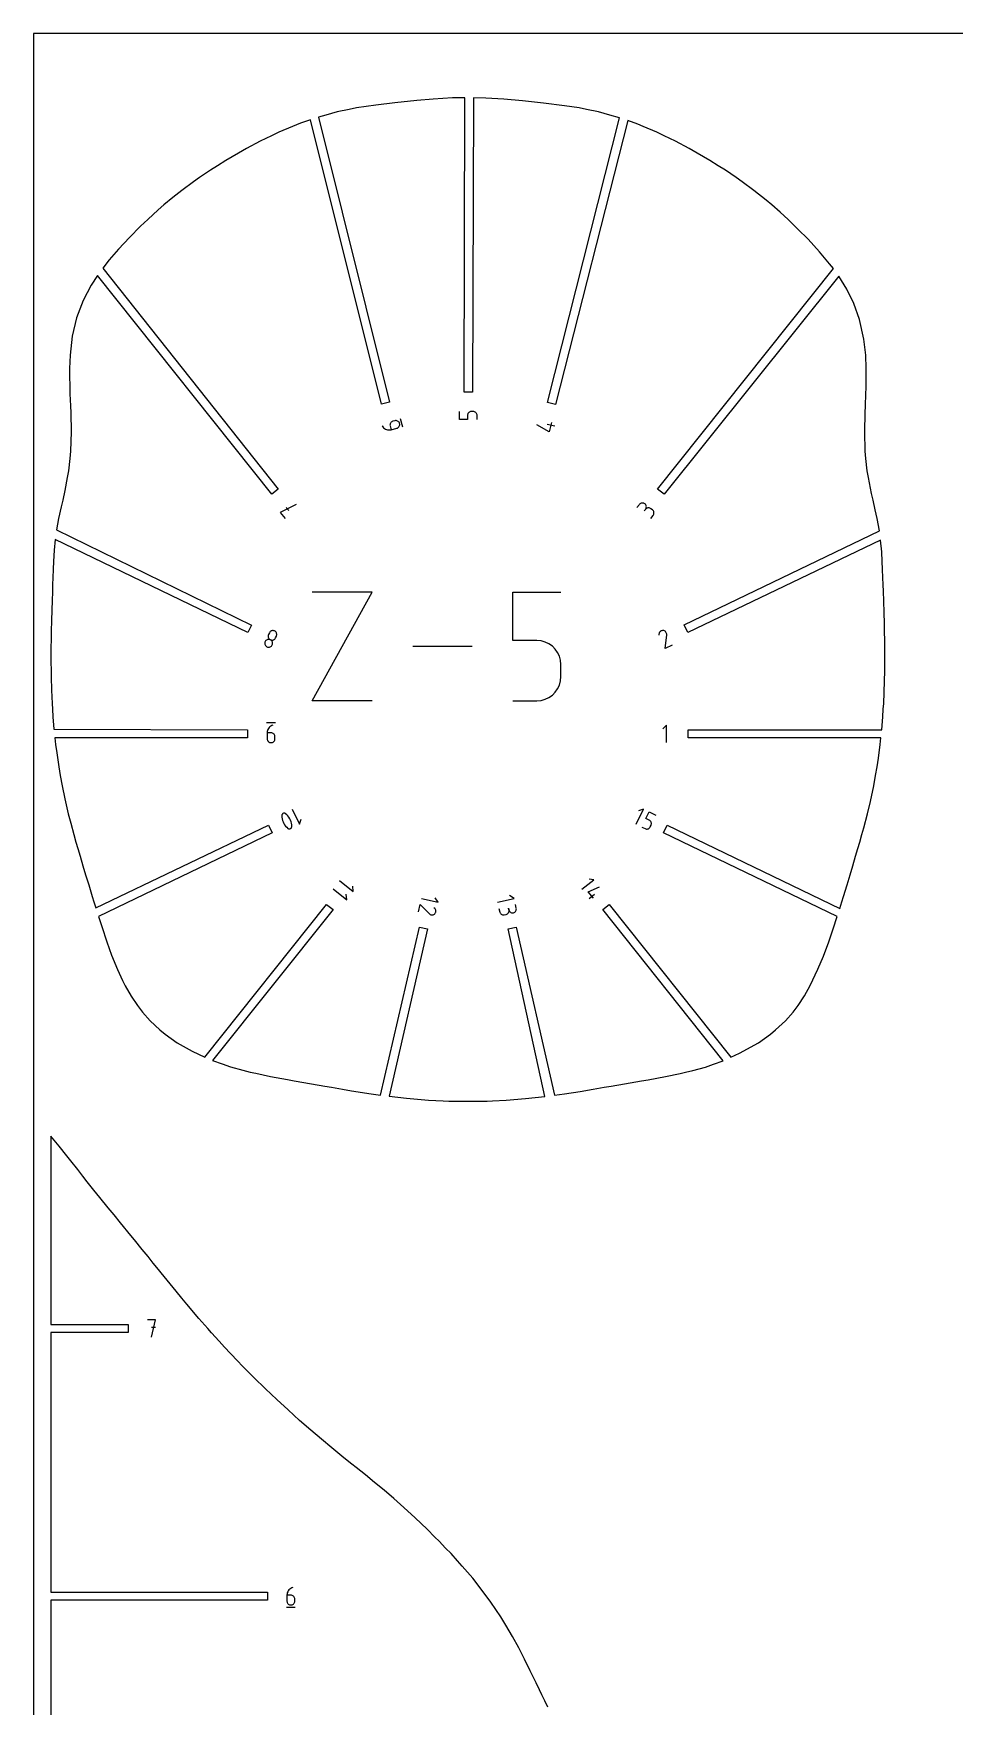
# Model space of a CAD drawing. Extents: x 0 to 51.8, y 0 to 12.2.
# Drawn here: x 12.96 to 16.26, y 6 to 12 of the extents above; entities that cross this region are included whole.
import ezdxf

# ---------------------------------------------------------------- set-up
doc = ezdxf.new("R2010")
doc.units = 0
doc.header["$MEASUREMENT"] = 0
for name, color, linetype in [('annotation', 7, 'Continuous'), ('boundary', 7, 'Continuous'), ('frame', 7, 'Continuous')]:
    doc.layers.add(name, color=color, linetype=linetype)

msp = doc.modelspace()

# ---------------------------------------------------------------- linework, layer by layer
at = {"layer": 'annotation', "color": 1}
for p, q in [((14.2533, 10.6123), (14.2466, 10.6106)), ((14.2558, 10.6127), (14.2533, 10.6123)), ((14.2583, 10.6126), (14.2558, 10.6127)), ((14.2607, 10.6121), (14.2583, 10.6126)), ((14.2629, 10.6113), (14.2607, 10.6121)), ((14.2818, 10.5887), (14.2742, 10.6193)), ((14.4855, 10.6171), (14.4856, 10.6451)), ((14.5136, 10.6171), (14.4855, 10.6171)), ((14.5138, 10.6336), (14.5136, 10.6311)), ((14.5136, 10.6311), (14.5136, 10.6171)), ((14.5145, 10.636), (14.5138, 10.6336)), ((14.5155, 10.6381), (14.5145, 10.636)), ((14.5169, 10.6401), (14.5155, 10.6381)), ((14.5186, 10.6418), (14.5169, 10.6401)), ((14.5205, 10.6432), (14.5186, 10.6418)), ((14.5227, 10.6442), (14.5205, 10.6432)), ((14.5251, 10.6448), (14.5227, 10.6442)), ((14.5276, 10.6451), (14.5251, 10.6448)), ((14.5346, 10.645), (14.5276, 10.6451)), ((14.5276, 10.6451), (14.5276, 10.6451)), ((14.5371, 10.6448), (14.5346, 10.645)), ((14.5395, 10.6442), (14.5371, 10.6448)), ((14.5417, 10.6431), (14.5395, 10.6442)), ((14.5436, 10.6417), (14.5417, 10.6431)), ((14.5453, 10.64), (14.5436, 10.6417)), ((14.5467, 10.6381), (14.5453, 10.64)), ((14.5477, 10.6359), (14.5467, 10.6381)), ((14.5484, 10.6335), (14.5477, 10.6359)), ((14.5486, 10.631), (14.5484, 10.6335)), ((14.5485, 10.617), (14.5486, 10.631)), ((14.5486, 10.631), (14.5486, 10.631)), ((14.2075, 10.5937), (14.2075, 10.5937)), ((14.2075, 10.5937), (14.2099, 10.5901)), ((14.2099, 10.5901), (14.2127, 10.5871)), ((14.2127, 10.5871), (14.216, 10.5844)), ((14.216, 10.5844), (14.2195, 10.5823)), ((14.2195, 10.5823), (14.2233, 10.5807)), ((14.2233, 10.5807), (14.2273, 10.5797)), ((14.2273, 10.5797), (14.2314, 10.5792)), ((14.2314, 10.5792), (14.2356, 10.5793)), ((14.2356, 10.5793), (14.2398, 10.58)), ((14.2361, 10.5986), (14.236, 10.5961)), ((14.236, 10.5961), (14.2364, 10.5936)), ((14.2365, 10.601), (14.2361, 10.5986)), ((14.2364, 10.5936), (14.2398, 10.58)), ((14.2374, 10.6032), (14.2365, 10.601)), ((14.2386, 10.6052), (14.2374, 10.6032)), ((14.2402, 10.607), (14.2386, 10.6052)), ((14.2398, 10.58), (14.2601, 10.5851)), ((14.242, 10.6086), (14.2402, 10.607)), ((14.2442, 10.6098), (14.242, 10.6086)), ((14.2466, 10.6106), (14.2442, 10.6098)), ((14.2466, 10.6106), (14.2466, 10.6106)), ((14.2601, 10.5851), (14.2625, 10.5859)), ((14.2601, 10.5851), (14.2601, 10.5851)), ((14.2625, 10.5859), (14.2646, 10.5872)), ((14.2649, 10.61), (14.2629, 10.6113)), ((14.2646, 10.5872), (14.2665, 10.5887)), ((14.2668, 10.6085), (14.2649, 10.61)), ((14.2665, 10.5887), (14.2681, 10.5905)), ((14.2683, 10.6066), (14.2668, 10.6085)), ((14.2681, 10.5905), (14.2693, 10.5925)), ((14.2695, 10.6045), (14.2683, 10.6066)), ((14.2693, 10.5925), (14.2702, 10.5948)), ((14.2703, 10.6021), (14.2695, 10.6045)), ((14.2702, 10.5948), (14.2707, 10.5971)), ((14.2707, 10.5996), (14.2703, 10.6021)), ((14.2703, 10.6021), (14.2703, 10.6021)), ((14.2707, 10.5971), (14.2707, 10.5996)), ((14.8068, 10.572), (14.7628, 10.5976)), ((14.8264, 10.5923), (14.7993, 10.5992)), ((14.8154, 10.6059), (14.8068, 10.572)), ((13.9002, 10.3119), (13.8422, 10.2835)), ((15.1302, 10.3123), (15.1215, 10.3013)), ((15.1319, 10.3141), (15.1302, 10.3123)), ((15.1339, 10.3155), (15.1319, 10.3141)), ((15.1361, 10.3166), (15.1339, 10.3155)), ((15.1384, 10.3173), (15.1361, 10.3166)), ((15.1408, 10.3175), (15.1384, 10.3173)), ((15.1432, 10.3174), (15.1408, 10.3175)), ((15.1455, 10.3169), (15.1432, 10.3174)), ((15.1478, 10.3159), (15.1455, 10.3169)), ((15.1499, 10.3145), (15.1478, 10.3159)), ((15.1517, 10.3128), (15.1499, 10.3145)), ((15.1499, 10.3145), (15.1499, 10.3145)), ((15.1531, 10.3108), (15.1517, 10.3128)), ((13.8422, 10.2835), (13.8597, 10.2616)), ((13.8642, 10.301), (13.8729, 10.2901)), ((15.1521, 10.2948), (15.1477, 10.2893)), ((15.1477, 10.2893), (15.1521, 10.2948)), ((15.1521, 10.2948), (15.1535, 10.2969)), ((15.1538, 10.2966), (15.1521, 10.2948)), ((15.1521, 10.2948), (15.1521, 10.2948)), ((15.1542, 10.3086), (15.1531, 10.3108)), ((15.1535, 10.2969), (15.1544, 10.2992)), ((15.1558, 10.2981), (15.1538, 10.2966)), ((15.1549, 10.3063), (15.1542, 10.3086)), ((15.1544, 10.2992), (15.155, 10.3015)), ((15.1551, 10.3039), (15.1549, 10.3063)), ((15.155, 10.3015), (15.1551, 10.3039)), ((15.158, 10.2992), (15.1558, 10.2981)), ((15.1603, 10.2998), (15.158, 10.2992)), ((15.1627, 10.3001), (15.1603, 10.2998)), ((15.165, 10.2999), (15.1627, 10.3001)), ((15.1674, 10.2994), (15.165, 10.2999)), ((15.1696, 10.2984), (15.1674, 10.2994)), ((15.1717, 10.297), (15.1696, 10.2984)), ((15.1707, 10.2621), (15.1794, 10.273)), ((15.1772, 10.2927), (15.1717, 10.297)), ((15.1717, 10.297), (15.1717, 10.297)), ((15.179, 10.2909), (15.1772, 10.2927)), ((15.1805, 10.289), (15.179, 10.2909)), ((15.1794, 10.273), (15.1808, 10.2751)), ((15.1794, 10.273), (15.1794, 10.273)), ((15.1815, 10.2868), (15.1805, 10.289)), ((15.1808, 10.2751), (15.1818, 10.2774)), ((15.1822, 10.2845), (15.1815, 10.2868)), ((15.1818, 10.2774), (15.1823, 10.2797)), ((15.1825, 10.2821), (15.1822, 10.2845)), ((15.1823, 10.2797), (15.1825, 10.2821)), ((13.9568, 9.609), (14.1725, 9.9975)), ((14.1725, 9.9975), (13.9568, 9.9975)), ((14.6763, 9.8245), (14.6763, 9.9975)), ((14.6763, 9.9975), (14.8488, 9.9975)), ((13.7996, 9.8439), (13.7991, 9.8415)), ((13.7991, 9.8415), (13.7991, 9.839)), ((13.7991, 9.839), (13.7995, 9.8367)), ((13.7995, 9.8367), (13.8003, 9.8344)), ((13.8005, 9.8462), (13.7996, 9.8439)), ((13.8003, 9.8344), (13.8015, 9.8323)), ((13.8035, 9.8525), (13.8005, 9.8462)), ((13.8005, 9.8462), (13.8005, 9.8462)), ((13.8015, 9.8323), (13.803, 9.8305)), ((13.8048, 9.8547), (13.8035, 9.8525)), ((13.8064, 9.8566), (13.8048, 9.8547)), ((13.8083, 9.8581), (13.8064, 9.8566)), ((13.8104, 9.8592), (13.8083, 9.8581)), ((13.8126, 9.86), (13.8104, 9.8592)), ((13.815, 9.8604), (13.8126, 9.86)), ((13.8174, 9.8604), (13.815, 9.8604)), ((13.8198, 9.8599), (13.8174, 9.8604)), ((13.8222, 9.8591), (13.8198, 9.8599)), ((13.8243, 9.8578), (13.8222, 9.8591)), ((13.8222, 9.8591), (13.8222, 9.8591)), ((13.8228, 9.8301), (13.8244, 9.8319)), ((13.8262, 9.8561), (13.8243, 9.8578)), ((13.8244, 9.8319), (13.8257, 9.8341)), ((13.8257, 9.8341), (13.8287, 9.8404)), ((13.8277, 9.8543), (13.8262, 9.8561)), ((13.8289, 9.8522), (13.8277, 9.8543)), ((13.8287, 9.8404), (13.8296, 9.8428)), ((13.8287, 9.8404), (13.8287, 9.8404)), ((13.8297, 9.8499), (13.8289, 9.8522)), ((13.8296, 9.8428), (13.83, 9.8452)), ((13.8301, 9.8476), (13.8297, 9.8499)), ((13.83, 9.8452), (13.8301, 9.8476)), ((15.2002, 9.8476), (15.2, 9.8436)), ((15.2006, 9.8501), (15.2002, 9.8476)), ((15.2014, 9.8524), (15.2006, 9.8501)), ((15.2026, 9.8545), (15.2014, 9.8524)), ((15.2041, 9.8563), (15.2026, 9.8545)), ((15.2059, 9.8579), (15.2041, 9.8563)), ((15.208, 9.8591), (15.2059, 9.8579)), ((15.2102, 9.86), (15.208, 9.8591)), ((15.2127, 9.8605), (15.2102, 9.86)), ((15.2152, 9.8605), (15.2127, 9.8605)), ((15.2177, 9.8601), (15.2152, 9.8605)), ((15.2152, 9.8605), (15.2152, 9.8605)), ((15.22, 9.8593), (15.2177, 9.8601)), ((15.2221, 9.8581), (15.22, 9.8593)), ((15.2239, 9.8565), (15.2221, 9.8581)), ((15.2228, 9.7963), (15.228, 9.845)), ((15.2255, 9.8547), (15.2239, 9.8565)), ((15.2267, 9.8527), (15.2255, 9.8547)), ((15.2276, 9.8504), (15.2267, 9.8527)), ((15.2281, 9.848), (15.2276, 9.8504)), ((15.228, 9.845), (15.228, 9.8451)), ((15.228, 9.8451), (15.2281, 9.8451)), ((15.228, 9.845), (15.228, 9.845)), ((15.2281, 9.8455), (15.2281, 9.848)), ((15.2281, 9.8454), (15.2281, 9.8455)), ((15.2281, 9.8455), (15.2281, 9.8455)), ((15.2281, 9.8453), (15.2281, 9.8454)), ((15.2281, 9.8454), (15.2281, 9.8454)), ((15.2281, 9.8452), (15.2281, 9.8453)), ((15.2281, 9.8453), (15.2281, 9.8453)), ((15.2281, 9.8451), (15.2281, 9.8452)), ((15.2281, 9.8452), (15.2281, 9.8452)), ((13.7874, 9.8186), (13.787, 9.8162)), ((13.787, 9.8162), (13.787, 9.8138)), ((13.787, 9.8138), (13.7874, 9.8115)), ((13.7883, 9.821), (13.7874, 9.8186)), ((13.7874, 9.8115), (13.7882, 9.8092)), ((13.7882, 9.8092), (13.7893, 9.8071)), ((13.7896, 9.8232), (13.7883, 9.821)), ((13.7883, 9.821), (13.7883, 9.821)), ((13.7893, 9.8071), (13.7908, 9.8052)), ((13.7912, 9.825), (13.7896, 9.8232)), ((13.7908, 9.8052), (13.7927, 9.8036)), ((13.7931, 9.8265), (13.7912, 9.825)), ((13.7927, 9.8036), (13.7949, 9.8023)), ((13.7952, 9.8277), (13.7931, 9.8265)), ((13.7949, 9.8023), (13.7949, 9.8023)), ((13.7949, 9.8023), (13.7972, 9.8014)), ((13.7974, 9.8285), (13.7952, 9.8277)), ((13.7972, 9.8014), (13.7996, 9.801)), ((13.7998, 9.8289), (13.7974, 9.8285)), ((13.7996, 9.801), (13.802, 9.801)), ((13.8022, 9.8289), (13.7998, 9.8289)), ((13.802, 9.801), (13.8044, 9.8014)), ((13.8046, 9.8284), (13.8022, 9.8289)), ((13.803, 9.8305), (13.8048, 9.8288)), ((13.8044, 9.8014), (13.8067, 9.8022)), ((13.807, 9.8275), (13.8046, 9.8284)), ((13.8048, 9.8288), (13.807, 9.8275)), ((13.8067, 9.8022), (13.8087, 9.8033)), ((13.807, 9.8275), (13.807, 9.8275)), ((13.807, 9.8275), (13.8094, 9.8267)), ((13.8092, 9.8263), (13.807, 9.8275)), ((13.807, 9.8275), (13.807, 9.8275)), ((13.8087, 9.8033), (13.8106, 9.8048)), ((13.811, 9.8246), (13.8092, 9.8263)), ((13.8094, 9.8267), (13.8118, 9.8262)), ((13.8106, 9.8048), (13.8122, 9.8067)), ((13.8125, 9.8228), (13.811, 9.8246)), ((13.8118, 9.8262), (13.8142, 9.8262)), ((13.8122, 9.8067), (13.8135, 9.8088)), ((13.8137, 9.8207), (13.8125, 9.8228)), ((13.8135, 9.8088), (13.8144, 9.8112)), ((13.8135, 9.8088), (13.8135, 9.8088)), ((13.8145, 9.8184), (13.8137, 9.8207)), ((13.8142, 9.8262), (13.8166, 9.8266)), ((13.8144, 9.8112), (13.8149, 9.8136)), ((13.8149, 9.816), (13.8145, 9.8184)), ((13.8149, 9.8136), (13.8149, 9.816)), ((13.8166, 9.8266), (13.8188, 9.8274)), ((13.8188, 9.8274), (13.8209, 9.8286)), ((13.8209, 9.8286), (13.8228, 9.8301)), ((14.5306, 9.8032), (14.3182, 9.8032)), ((14.7625, 9.8245), (14.6763, 9.8245)), ((14.778, 9.8231), (14.7625, 9.8245)), ((14.7926, 9.8191), (14.778, 9.8231)), ((14.806, 9.8127), (14.7926, 9.8191)), ((14.8181, 9.8043), (14.806, 9.8127)), ((14.8285, 9.7939), (14.8181, 9.8043)), ((14.837, 9.7819), (14.8285, 9.7939)), ((14.8434, 9.7684), (14.837, 9.7819)), ((15.248, 9.8084), (15.2228, 9.7963)), ((14.8474, 9.7539), (14.8434, 9.7684)), ((14.8488, 9.7383), (14.8474, 9.7539)), ((14.8488, 9.6954), (14.8488, 9.7383)), ((14.8488, 9.7383), (14.8488, 9.7383)), ((14.837, 9.6518), (14.8434, 9.6652)), ((14.8434, 9.6652), (14.8474, 9.6798)), ((14.8474, 9.6798), (14.8488, 9.6954)), ((14.1725, 9.609), (13.9568, 9.609)), ((14.6763, 9.609), (14.7625, 9.609)), ((14.7625, 9.609), (14.778, 9.6104)), ((14.7625, 9.609), (14.7625, 9.609)), ((14.778, 9.6104), (14.7926, 9.6144)), ((14.7926, 9.6144), (14.806, 9.6208)), ((14.806, 9.6208), (14.8181, 9.6293)), ((14.8181, 9.6293), (14.8285, 9.6397)), ((14.8285, 9.6397), (14.837, 9.6518)), ((13.8253, 9.5298), (13.7938, 9.5298)), ((13.7958, 9.4982), (13.7955, 9.4939)), ((13.7955, 9.4939), (13.7955, 9.4729)), ((13.8095, 9.4939), (13.7955, 9.4939)), ((13.7955, 9.4729), (13.7955, 9.4729)), ((13.7955, 9.4729), (13.7958, 9.4704)), ((13.7968, 9.5023), (13.7958, 9.4982)), ((13.7982, 9.5061), (13.7968, 9.5023)), ((13.8002, 9.5097), (13.7982, 9.5061)), ((13.8027, 9.513), (13.8002, 9.5097)), ((13.8056, 9.5159), (13.8027, 9.513)), ((13.8089, 9.5184), (13.8056, 9.5159)), ((13.8125, 9.5204), (13.8089, 9.5184)), ((13.812, 9.4937), (13.8095, 9.4939)), ((13.8144, 9.4931), (13.812, 9.4937)), ((13.8165, 9.5219), (13.8125, 9.5204)), ((13.8166, 9.492), (13.8144, 9.4931)), ((13.8165, 9.5219), (13.8165, 9.5219)), ((13.8185, 9.4906), (13.8166, 9.492)), ((13.8202, 9.489), (13.8185, 9.4906)), ((13.8216, 9.487), (13.8202, 9.489)), ((13.8227, 9.4848), (13.8216, 9.487)), ((13.8233, 9.4824), (13.8227, 9.4848)), ((13.8235, 9.4799), (13.8233, 9.4824)), ((13.8233, 9.4704), (13.8235, 9.4729)), ((13.8235, 9.4729), (13.8235, 9.4799)), ((13.8235, 9.4799), (13.8235, 9.4799)), ((15.2277, 9.5219), (15.2137, 9.5079)), ((15.2277, 9.4589), (15.2277, 9.5219)), ((13.7958, 9.4704), (13.7964, 9.468)), ((13.7964, 9.468), (13.7974, 9.4658)), ((13.7974, 9.4658), (13.7988, 9.4639)), ((13.7988, 9.4639), (13.8005, 9.4622)), ((13.8005, 9.4622), (13.8025, 9.4608)), ((13.8025, 9.4608), (13.8046, 9.4598)), ((13.8046, 9.4598), (13.807, 9.4591)), ((13.807, 9.4591), (13.8095, 9.4589)), ((13.8095, 9.4589), (13.812, 9.4591)), ((13.8095, 9.4589), (13.8095, 9.4589)), ((13.812, 9.4591), (13.8144, 9.4598)), ((13.8144, 9.4598), (13.8166, 9.4608)), ((13.8166, 9.4608), (13.8185, 9.4622)), ((13.8185, 9.4622), (13.8202, 9.4639)), ((13.8202, 9.4639), (13.8216, 9.4658)), ((13.8216, 9.4658), (13.8227, 9.468)), ((13.8227, 9.468), (13.8233, 9.4704)), ((13.8483, 9.1992), (13.8481, 9.1977)), ((13.8481, 9.1977), (13.8481, 9.1977)), ((13.8481, 9.1977), (13.8484, 9.1918)), ((13.8487, 9.2006), (13.8483, 9.1992)), ((13.8484, 9.1918), (13.8493, 9.1859)), ((13.8493, 9.2019), (13.8487, 9.2006)), ((13.8501, 9.2031), (13.8493, 9.2019)), ((13.8493, 9.1859), (13.8507, 9.1803)), ((13.8512, 9.2041), (13.8501, 9.2031)), ((13.8507, 9.1803), (13.8527, 9.1748)), ((13.8523, 9.2049), (13.8512, 9.2041)), ((13.8537, 9.2056), (13.8523, 9.2049)), ((13.8527, 9.1748), (13.8552, 9.1695)), ((13.8551, 9.206), (13.8537, 9.2056)), ((13.8566, 9.2061), (13.8551, 9.206)), ((13.8566, 9.2061), (13.8566, 9.2061)), ((13.8572, 9.2061), (13.8566, 9.2061)), ((13.8578, 9.206), (13.8572, 9.2061)), ((13.8584, 9.2059), (13.8578, 9.206)), ((13.8591, 9.2057), (13.8584, 9.2059)), ((13.8596, 9.2055), (13.8591, 9.2057)), ((13.8602, 9.2053), (13.8596, 9.2055)), ((13.8608, 9.205), (13.8602, 9.2053)), ((13.8613, 9.2047), (13.8608, 9.205)), ((13.8618, 9.2043), (13.8613, 9.2047)), ((13.8663, 9.2004), (13.8618, 9.2043)), ((13.8618, 9.2043), (13.8618, 9.2043)), ((13.8703, 9.196), (13.8663, 9.2004)), ((13.8738, 9.1914), (13.8703, 9.196)), ((13.8769, 9.1864), (13.8738, 9.1914)), ((13.8794, 9.1811), (13.8769, 9.1864)), ((13.8814, 9.1756), (13.8794, 9.1811)), ((13.8828, 9.17), (13.8814, 9.1756)), ((13.8855, 9.2209), (13.9118, 9.1663)), ((13.9118, 9.1663), (13.9181, 9.1843)), ((15.1183, 9.1663), (15.1446, 9.2208)), ((15.1446, 9.2208), (15.1266, 9.2145)), ((15.1534, 9.1867), (15.1651, 9.211)), ((15.1655, 9.1808), (15.1534, 9.1867)), ((15.1651, 9.211), (15.1893, 9.1993)), ((15.1676, 9.1796), (15.1655, 9.1808)), ((15.1693, 9.1781), (15.1676, 9.1796)), ((15.1708, 9.1763), (15.1693, 9.1781)), ((15.1719, 9.1742), (15.1708, 9.1763)), ((15.1727, 9.1721), (15.1719, 9.1742)), ((13.8552, 9.1695), (13.8583, 9.1645)), ((13.8583, 9.1645), (13.8618, 9.1599)), ((13.8618, 9.1599), (13.8658, 9.1555)), ((13.8658, 9.1555), (13.8703, 9.1516)), ((13.8703, 9.1516), (13.8703, 9.1516)), ((13.8703, 9.1516), (13.8708, 9.1513)), ((13.8708, 9.1513), (13.8714, 9.1509)), ((13.8714, 9.1509), (13.8719, 9.1506)), ((13.8719, 9.1506), (13.8725, 9.1504)), ((13.8725, 9.1504), (13.8731, 9.1502)), ((13.8731, 9.1502), (13.8737, 9.15)), ((13.8737, 9.15), (13.8743, 9.1499)), ((13.8743, 9.1499), (13.8749, 9.1498)), ((13.8749, 9.1498), (13.8755, 9.1498)), ((13.8755, 9.1498), (13.877, 9.1499)), ((13.8755, 9.1498), (13.8755, 9.1498)), ((13.877, 9.1499), (13.8785, 9.1503)), ((13.8785, 9.1503), (13.8798, 9.1509)), ((13.8798, 9.1509), (13.881, 9.1518)), ((13.881, 9.1518), (13.882, 9.1528)), ((13.882, 9.1528), (13.8828, 9.154)), ((13.8837, 9.1641), (13.8828, 9.17)), ((13.8828, 9.154), (13.8834, 9.1553)), ((13.8834, 9.1553), (13.8838, 9.1567)), ((13.884, 9.1582), (13.8837, 9.1641)), ((13.8838, 9.1567), (13.884, 9.1582)), ((13.884, 9.1582), (13.884, 9.1582)), ((15.1388, 9.1564), (15.1509, 9.1506)), ((15.1509, 9.1506), (15.1509, 9.1506)), ((15.1509, 9.1506), (15.1532, 9.1497)), ((15.1532, 9.1497), (15.1555, 9.1493)), ((15.1555, 9.1493), (15.1578, 9.1493)), ((15.1578, 9.1493), (15.1601, 9.1497)), ((15.1601, 9.1497), (15.1622, 9.1504)), ((15.1622, 9.1504), (15.1642, 9.1516)), ((15.1642, 9.1516), (15.1661, 9.153)), ((15.1661, 9.153), (15.1676, 9.1548)), ((15.1676, 9.1548), (15.1689, 9.1569)), ((15.1689, 9.1569), (15.1718, 9.1629)), ((15.1718, 9.1629), (15.1726, 9.1652)), ((15.1718, 9.1629), (15.1718, 9.1629)), ((15.1726, 9.1652), (15.173, 9.1675)), ((15.173, 9.1698), (15.1727, 9.1721)), ((15.173, 9.1675), (15.173, 9.1698)), ((14.0317, 8.9349), (14.081, 8.8956)), ((14.0552, 8.9643), (14.1044, 8.925)), ((14.1044, 8.925), (14.1022, 8.9447)), ((14.9243, 8.9333), (14.9671, 8.9674)), ((14.9466, 8.9248), (14.9874, 8.9419)), ((14.9671, 8.9674), (14.95, 8.9693)), ((14.081, 8.8956), (14.0787, 8.9153)), ((14.3383, 8.8521), (14.3443, 8.8783)), ((14.3443, 8.8783), (14.3777, 8.8452)), ((14.3493, 8.9004), (14.4083, 8.887)), ((14.4083, 8.887), (14.3982, 8.9031)), ((14.6217, 8.8869), (14.6807, 8.9004)), ((14.6807, 8.9004), (14.6646, 8.9105)), ((14.6887, 8.8652), (14.6857, 8.8783)), ((14.9656, 8.9011), (14.9466, 8.9248)), ((14.9504, 8.9006), (14.9694, 8.9158)), ((14.3777, 8.8452), (14.3777, 8.8452)), ((14.3777, 8.8452), (14.3777, 8.8452)), ((14.3777, 8.8452), (14.3778, 8.8451)), ((14.3778, 8.8451), (14.3778, 8.8451)), ((14.3778, 8.8451), (14.3778, 8.8451)), ((14.3778, 8.8451), (14.3779, 8.845)), ((14.3779, 8.845), (14.3779, 8.845)), ((14.3779, 8.845), (14.3779, 8.845)), ((14.3779, 8.845), (14.378, 8.8449)), ((14.378, 8.8449), (14.378, 8.8449)), ((14.378, 8.8449), (14.378, 8.8449)), ((14.378, 8.8449), (14.3799, 8.8434)), ((14.3799, 8.8434), (14.382, 8.8423)), ((14.382, 8.8423), (14.3842, 8.8416)), ((14.3842, 8.8416), (14.3865, 8.8413)), ((14.3865, 8.8413), (14.3888, 8.8414)), ((14.3888, 8.8414), (14.3911, 8.8419)), ((14.3911, 8.8419), (14.3932, 8.8427)), ((14.3932, 8.8427), (14.3952, 8.8439)), ((14.3963, 8.8646), (14.3934, 8.8671)), ((14.3952, 8.8439), (14.397, 8.8456)), ((14.3979, 8.8628), (14.3963, 8.8646)), ((14.397, 8.8456), (14.3985, 8.8475)), ((14.397, 8.8456), (14.397, 8.8456)), ((14.3992, 8.8608), (14.3979, 8.8628)), ((14.3985, 8.8475), (14.3996, 8.8496)), ((14.4, 8.8586), (14.3992, 8.8608)), ((14.3996, 8.8496), (14.4003, 8.8518)), ((14.4005, 8.8564), (14.4, 8.8586)), ((14.4003, 8.8518), (14.4006, 8.8541)), ((14.4006, 8.8541), (14.4005, 8.8564)), ((14.6268, 8.8648), (14.6297, 8.8517)), ((14.6297, 8.8517), (14.6297, 8.8517)), ((14.6297, 8.8517), (14.6305, 8.8494)), ((14.6305, 8.8494), (14.6316, 8.8473)), ((14.6316, 8.8473), (14.633, 8.8455)), ((14.633, 8.8455), (14.6348, 8.844)), ((14.6348, 8.844), (14.6367, 8.8427)), ((14.6367, 8.8427), (14.6388, 8.8419)), ((14.6388, 8.8419), (14.6411, 8.8414)), ((14.6411, 8.8414), (14.6434, 8.8413)), ((14.6434, 8.8413), (14.6458, 8.8416)), ((14.6458, 8.8416), (14.6524, 8.8431)), ((14.6524, 8.8431), (14.6547, 8.8438)), ((14.6524, 8.8431), (14.6524, 8.8431)), ((14.6547, 8.8438), (14.6568, 8.8449)), ((14.6568, 8.8449), (14.6586, 8.8464)), ((14.6586, 8.8464), (14.6601, 8.8481)), ((14.6601, 8.8481), (14.6613, 8.85)), ((14.6625, 8.8592), (14.661, 8.8657)), ((14.661, 8.8657), (14.6625, 8.8592)), ((14.6613, 8.85), (14.6622, 8.8522)), ((14.6622, 8.8522), (14.6627, 8.8544)), ((14.6628, 8.8568), (14.6625, 8.8592)), ((14.6625, 8.8592), (14.6625, 8.8592)), ((14.6625, 8.8592), (14.6632, 8.8569)), ((14.6627, 8.8544), (14.6628, 8.8568)), ((14.6632, 8.8569), (14.6643, 8.8548)), ((14.6643, 8.8548), (14.6658, 8.853)), ((14.6658, 8.853), (14.6675, 8.8514)), ((14.6675, 8.8514), (14.6694, 8.8502)), ((14.6694, 8.8502), (14.6716, 8.8493)), ((14.6716, 8.8493), (14.6738, 8.8488)), ((14.6738, 8.8488), (14.6762, 8.8487)), ((14.6762, 8.8487), (14.6786, 8.8491)), ((14.6786, 8.8491), (14.6809, 8.8498)), ((14.6786, 8.8491), (14.6786, 8.8491)), ((14.6809, 8.8498), (14.683, 8.8509)), ((14.683, 8.8509), (14.6848, 8.8524)), ((14.6848, 8.8524), (14.6863, 8.8541)), ((14.6863, 8.8541), (14.6875, 8.856)), ((14.6875, 8.856), (14.6884, 8.8581)), ((14.6884, 8.8581), (14.6889, 8.8604)), ((14.689, 8.8628), (14.6887, 8.8652)), ((14.6889, 8.8604), (14.689, 8.8628)), ((13.3948, 7.391), (13.3668, 7.391)), ((13.3808, 7.328), (13.3948, 7.391)), ((13.3948, 7.3629), (13.3808, 7.3629)), ((13.8692, 6.4161), (13.8677, 6.4122)), ((13.8712, 6.4197), (13.8692, 6.4161)), ((13.8737, 6.423), (13.8712, 6.4197)), ((13.8766, 6.4259), (13.8737, 6.423)), ((13.8799, 6.4284), (13.8766, 6.4259)), ((13.8836, 6.4304), (13.8799, 6.4284)), ((13.8876, 6.4319), (13.8836, 6.4304)), ((13.8876, 6.4319), (13.8876, 6.4319)), ((13.8648, 6.361), (13.8963, 6.361)), ((13.8668, 6.4081), (13.8665, 6.4038)), ((13.8665, 6.4038), (13.8665, 6.3829)), ((13.8805, 6.4038), (13.8665, 6.4038)), ((13.8665, 6.3829), (13.8665, 6.3829)), ((13.8665, 6.3829), (13.8668, 6.3804)), ((13.8677, 6.4122), (13.8668, 6.4081)), ((13.8668, 6.3804), (13.8674, 6.378)), ((13.8674, 6.378), (13.8684, 6.3758)), ((13.8684, 6.3758), (13.8698, 6.3738)), ((13.8698, 6.3738), (13.8715, 6.3722)), ((13.8715, 6.3722), (13.8735, 6.3708)), ((13.8735, 6.3708), (13.8757, 6.3697)), ((13.8757, 6.3697), (13.878, 6.3691)), ((13.878, 6.3691), (13.8805, 6.3689)), ((13.883, 6.4036), (13.8805, 6.4038)), ((13.8805, 6.3689), (13.883, 6.3691)), ((13.8805, 6.3689), (13.8805, 6.3689)), ((13.8854, 6.403), (13.883, 6.4036)), ((13.883, 6.3691), (13.8854, 6.3697)), ((13.8876, 6.4019), (13.8854, 6.403)), ((13.8854, 6.3697), (13.8876, 6.3708)), ((13.8896, 6.4005), (13.8876, 6.4019)), ((13.8876, 6.3708), (13.8896, 6.3722)), ((13.8912, 6.3989), (13.8896, 6.4005)), ((13.8896, 6.3722), (13.8912, 6.3738)), ((13.8926, 6.3969), (13.8912, 6.3989)), ((13.8912, 6.3738), (13.8926, 6.3758)), ((13.8937, 6.3947), (13.8926, 6.3969)), ((13.8926, 6.3758), (13.8937, 6.378)), ((13.8943, 6.3924), (13.8937, 6.3947)), ((13.8937, 6.378), (13.8943, 6.3804)), ((13.8945, 6.3898), (13.8943, 6.3924)), ((13.8943, 6.3804), (13.8945, 6.3829)), ((13.8945, 6.3829), (13.8945, 6.3898)), ((13.8945, 6.3898), (13.8945, 6.3898))]:
    msp.add_line(p, q, dxfattribs=at)
at = {"layer": 'boundary', "color": 5}
for p, q in [((14.2535, 11.7518), (14.1855, 11.7436)), ((14.3322, 11.7601), (14.2535, 11.7518)), ((14.3909, 11.7651), (14.3322, 11.7601)), ((14.46, 11.7689), (14.3909, 11.7651)), ((14.5044, 11.7699), (14.46, 11.7689)), ((14.5025, 10.7149), (14.5044, 11.7699)), ((14.5358, 11.7697), (14.5319, 10.7149)), ((14.5798, 11.7687), (14.5358, 11.7697)), ((14.6447, 11.7648), (14.5798, 11.7687)), ((14.7116, 11.7588), (14.6447, 11.7648)), ((14.7862, 11.7506), (14.7116, 11.7588)), ((14.8622, 11.7409), (14.7862, 11.7506)), ((13.9513, 11.6908), (13.9149, 11.678)), ((14.2052, 10.6722), (13.9513, 11.6908)), ((14.0059, 11.7078), (13.9791, 11.7005)), ((13.9791, 11.7005), (14.2337, 10.6793)), ((14.0468, 11.7189), (14.0059, 11.7078)), ((14.0894, 11.7275), (14.0468, 11.7189)), ((14.1165, 11.7331), (14.0894, 11.7275)), ((14.1855, 11.7436), (14.1165, 11.7331)), ((14.8005, 10.6781), (15.0587, 11.6981)), ((14.914, 11.7331), (14.8622, 11.7409)), ((14.941, 11.7275), (14.914, 11.7331)), ((14.9837, 11.7189), (14.941, 11.7275)), ((15.0245, 11.7078), (14.9837, 11.7189)), ((15.0587, 11.6981), (15.0245, 11.7078)), ((13.8115, 11.6336), (13.7707, 11.6138)), ((13.8374, 11.6458), (13.8115, 11.6336)), ((13.8867, 11.6664), (13.8374, 11.6458)), ((13.9149, 11.678), (13.8867, 11.6664)), ((15.0884, 11.6876), (14.829, 10.6709)), ((15.124, 11.6749), (15.0884, 11.6876)), ((15.1438, 11.6664), (15.124, 11.6749)), ((15.1931, 11.6458), (15.1438, 11.6664)), ((15.2189, 11.6336), (15.1931, 11.6458)), ((15.2598, 11.6138), (15.2189, 11.6336)), ((13.6927, 11.5714), (13.6479, 11.5451)), ((13.722, 11.5875), (13.6927, 11.5714)), ((13.7707, 11.6138), (13.722, 11.5875)), ((15.3085, 11.5875), (15.2598, 11.6138)), ((15.3378, 11.5714), (15.3085, 11.5875)), ((15.3825, 11.5451), (15.3378, 11.5714)), ((13.6174, 11.5255), (13.5919, 11.5097)), ((13.6479, 11.5451), (13.6174, 11.5255)), ((15.4131, 11.5255), (15.3825, 11.5451)), ((15.4386, 11.5096), (15.4131, 11.5255)), ((13.5315, 11.4681), (13.4902, 11.4378)), ((13.5534, 11.4835), (13.5315, 11.4681)), ((13.5919, 11.5097), (13.5534, 11.4835)), ((15.4771, 11.4835), (15.4386, 11.5096)), ((15.4989, 11.4681), (15.4771, 11.4835)), ((15.5403, 11.4378), (15.4989, 11.4681)), ((13.458, 11.4124), (13.425, 11.3854)), ((13.4902, 11.4378), (13.458, 11.4124)), ((15.5848, 11.4029), (15.5403, 11.4378)), ((15.6055, 11.3854), (15.5848, 11.4029)), ((13.3674, 11.3339), (13.3421, 11.3091)), ((13.405, 11.3683), (13.3674, 11.3339)), ((13.425, 11.3854), (13.405, 11.3683)), ((15.6353, 11.3592), (15.6055, 11.3854)), ((15.6631, 11.3339), (15.6353, 11.3592)), ((15.6986, 11.2993), (15.6631, 11.3339)), ((13.3421, 11.3091), (13.3021, 11.2692)), ((15.7348, 11.2624), (15.6986, 11.2993)), ((13.2632, 11.2276), (13.2296, 11.1891)), ((13.3021, 11.2692), (13.2632, 11.2276)), ((15.7755, 11.2178), (15.7348, 11.2624)), ((15.812, 11.1744), (15.7755, 11.2178)), ((13.2296, 11.1891), (13.2059, 11.1587)), ((13.2059, 11.1587), (13.8348, 10.3669)), ((15.1955, 10.3674), (15.8256, 11.1574)), ((15.8256, 11.1574), (15.812, 11.1744)), ((13.1645, 11.0982), (13.1358, 11.0428)), ((13.187, 11.1322), (13.1645, 11.0982)), ((13.8118, 10.3486), (13.187, 11.1322)), ((15.8447, 11.1303), (15.2185, 10.349)), ((15.8735, 11.0837), (15.8447, 11.1303)), ((13.1358, 11.0428), (13.1126, 10.9814)), ((15.8985, 11.0327), (15.8735, 11.0837)), ((15.9195, 10.9749), (15.8985, 11.0327)), ((13.1126, 10.9814), (13.0965, 10.9155)), ((15.9352, 10.904), (15.9195, 10.9749)), ((13.0965, 10.9155), (13.0888, 10.8468)), ((15.9417, 10.8468), (15.9352, 10.904)), ((13.0875, 10.7989), (13.0869, 10.7776)), ((13.0888, 10.8468), (13.0875, 10.7989)), ((15.943, 10.7989), (15.9417, 10.8468)), ((15.9436, 10.7776), (15.943, 10.7989)), ((13.0869, 10.7776), (13.0878, 10.7307)), ((15.9426, 10.7307), (15.9436, 10.7776)), ((13.0878, 10.7307), (13.0886, 10.7089)), ((13.0886, 10.7089), (13.0901, 10.6662)), ((14.2337, 10.6793), (14.2052, 10.6722)), ((14.5319, 10.7149), (14.5025, 10.7149)), ((14.829, 10.6709), (14.8005, 10.6781)), ((15.9403, 10.6662), (15.9419, 10.7089)), ((15.9419, 10.7089), (15.9426, 10.7307)), ((13.0901, 10.6662), (13.0914, 10.6407)), ((13.0914, 10.6407), (13.0927, 10.5723)), ((15.9378, 10.5721), (15.939, 10.6407)), ((15.939, 10.6407), (15.9403, 10.6662)), ((13.0927, 10.5723), (13.0904, 10.5028)), ((15.9401, 10.5028), (15.9378, 10.5721)), ((13.0904, 10.5028), (13.0883, 10.4775)), ((15.9421, 10.4775), (15.9401, 10.5028)), ((13.0831, 10.4328), (13.0792, 10.4088)), ((13.0883, 10.4775), (13.0831, 10.4328)), ((15.9473, 10.4328), (15.9421, 10.4775)), ((15.9513, 10.4088), (15.9473, 10.4328)), ((13.0792, 10.4088), (13.0703, 10.3626)), ((15.9625, 10.3518), (15.9513, 10.4088)), ((13.0626, 10.3281), (13.0571, 10.304)), ((13.0703, 10.3626), (13.0626, 10.3281)), ((13.8348, 10.3669), (13.8118, 10.3486)), ((15.2185, 10.349), (15.1955, 10.3674)), ((15.9679, 10.3281), (15.9625, 10.3518)), ((15.9759, 10.2925), (15.9679, 10.3281)), ((13.0481, 10.2619), (13.0406, 10.2218)), ((13.0571, 10.304), (13.0481, 10.2619)), ((15.9824, 10.2619), (15.9759, 10.2925)), ((15.9905, 10.2173), (15.9824, 10.2619)), ((13.0406, 10.2218), (13.7394, 9.8803)), ((15.2909, 9.8804), (15.9905, 10.2173)), ((13.0319, 10.1485), (13.0295, 10.1082)), ((13.0358, 10.1864), (13.0319, 10.1485)), ((13.7266, 9.8538), (13.0358, 10.1864)), ((15.995, 10.1842), (15.3036, 9.8539)), ((15.9991, 10.1425), (15.995, 10.1842)), ((16.001, 10.1082), (15.9991, 10.1425)), ((13.0283, 10.0803), (13.0269, 10.049)), ((13.0295, 10.1082), (13.0283, 10.0803)), ((16.0022, 10.0803), (16.001, 10.1082)), ((16.0035, 10.049), (16.0022, 10.0803)), ((13.0264, 10.026), (13.0255, 10.0005)), ((13.0269, 10.049), (13.0264, 10.026)), ((16.0041, 10.026), (16.0035, 10.049)), ((16.0049, 10.0005), (16.0041, 10.026)), ((13.0244, 9.9667), (13.0232, 9.9344)), ((13.0255, 10.0005), (13.0244, 9.9667)), ((16.0061, 9.9667), (16.0049, 10.0005)), ((16.0077, 9.9244), (16.0061, 9.9667)), ((13.022, 9.8956), (13.0212, 9.859)), ((13.0232, 9.9344), (13.022, 9.8956)), ((16.0087, 9.8865), (16.0077, 9.9244)), ((13.0208, 9.8381), (13.0202, 9.7898)), ((13.0212, 9.859), (13.0208, 9.8381)), ((13.7394, 9.8803), (13.7266, 9.8538)), ((15.3036, 9.8539), (15.2909, 9.8804)), ((16.0093, 9.859), (16.0087, 9.8865)), ((16.0098, 9.8227), (16.0093, 9.859)), ((13.0202, 9.7898), (13.0204, 9.751)), ((16.0103, 9.7785), (16.0098, 9.8227)), ((16.01, 9.7422), (16.0103, 9.7785)), ((13.0204, 9.751), (13.021, 9.7153)), ((13.021, 9.7153), (13.0212, 9.6949)), ((16.0087, 9.68), (16.0095, 9.7153)), ((16.0095, 9.7153), (16.01, 9.7422)), ((13.0212, 9.6949), (13.0225, 9.6473)), ((16.0076, 9.638), (16.0087, 9.68)), ((13.0225, 9.6473), (13.0246, 9.5996)), ((13.0246, 9.5996), (13.0259, 9.5784)), ((16.0046, 9.5784), (16.0059, 9.5996)), ((16.0059, 9.5996), (16.0076, 9.638)), ((13.0259, 9.5784), (13.0276, 9.5511)), ((13.0276, 9.5511), (13.0312, 9.5071)), ((15.9991, 9.5051), (16.0029, 9.5511)), ((16.0029, 9.5511), (16.0046, 9.5784)), ((13.0312, 9.5071), (13.7257, 9.5051)), ((13.7257, 9.4757), (13.0345, 9.4757)), ((13.0345, 9.4757), (13.037, 9.4527)), ((13.7257, 9.5051), (13.7257, 9.4757)), ((15.3045, 9.4757), (15.3045, 9.5051)), ((15.3045, 9.5051), (15.9991, 9.5051)), ((15.996, 9.4757), (15.3045, 9.4757)), ((15.9934, 9.4527), (15.996, 9.4757)), ((13.037, 9.4527), (13.041, 9.4225)), ((13.041, 9.4225), (13.0482, 9.3719)), ((15.9869, 9.403), (15.9934, 9.4527)), ((13.0482, 9.3719), (13.0535, 9.3412)), ((15.977, 9.3412), (15.9823, 9.3719)), ((15.9823, 9.3719), (15.9869, 9.403)), ((13.0535, 9.3412), (13.0604, 9.3035)), ((13.0604, 9.3035), (13.0699, 9.2577)), ((15.9584, 9.2477), (15.9701, 9.3035)), ((15.9701, 9.3035), (15.977, 9.3412)), ((13.0699, 9.2577), (13.0827, 9.2035)), ((15.9478, 9.2035), (15.9584, 9.2477)), ((13.0827, 9.2035), (13.0913, 9.1708)), ((15.9346, 9.1531), (15.9478, 9.2035)), ((13.0913, 9.1708), (13.1022, 9.1299)), ((13.1022, 9.1299), (13.11, 9.1024)), ((13.1813, 8.8666), (13.8005, 9.1626)), ((13.8133, 9.1362), (13.1909, 8.8364)), ((13.8005, 9.1626), (13.8133, 9.1362)), ((15.2169, 9.1361), (15.2296, 9.1626)), ((15.8393, 8.8363), (15.2169, 9.1361)), ((15.2296, 9.1626), (15.8484, 8.8646)), ((15.9204, 9.1024), (15.9282, 9.1299)), ((15.9282, 9.1299), (15.9346, 9.1531)), ((13.11, 9.1024), (13.1166, 9.08)), ((13.1166, 9.08), (13.125, 9.0515)), ((15.9055, 9.0515), (15.9138, 9.08)), ((15.9138, 9.08), (15.9204, 9.1024)), ((13.125, 9.0515), (13.1352, 9.0171)), ((13.1352, 9.0171), (13.1448, 8.9853)), ((15.8856, 8.9853), (15.8952, 9.0171)), ((15.8952, 9.0171), (15.9055, 9.0515)), ((13.1448, 8.9853), (13.156, 8.9488)), ((13.156, 8.9488), (13.1685, 8.9077)), ((15.8619, 8.9078), (15.8745, 8.9488)), ((15.8745, 8.9488), (15.8856, 8.9853)), ((13.1685, 8.9077), (13.1745, 8.8881)), ((13.1745, 8.8881), (13.1813, 8.8666)), ((13.5723, 8.3318), (14.0087, 8.8791)), ((14.0087, 8.8791), (14.0317, 8.8607)), ((14.9985, 8.8605), (15.0215, 8.8788)), ((15.0215, 8.8788), (15.4581, 8.3314)), ((15.8484, 8.8646), (15.8558, 8.8881)), ((15.8558, 8.8881), (15.8619, 8.9078)), ((13.1909, 8.8364), (13.2026, 8.7999)), ((14.0317, 8.8607), (13.6001, 8.3196)), ((15.4303, 8.3191), (14.9985, 8.8605)), ((15.8247, 8.7915), (15.8393, 8.8363)), ((13.2026, 8.7999), (13.221, 8.745)), ((14.2024, 8.1958), (14.3418, 8.7977)), ((14.3705, 8.7911), (14.2336, 8.1916)), ((14.3418, 8.7977), (14.3705, 8.7911)), ((14.6595, 8.7911), (14.6882, 8.7976)), ((14.7914, 8.1909), (14.6595, 8.7911)), ((14.6882, 8.7976), (14.8256, 8.1955)), ((15.8088, 8.7454), (15.8247, 8.7915)), ((13.221, 8.745), (13.2381, 8.6973)), ((13.2381, 8.6973), (13.2588, 8.6459)), ((15.7704, 8.6467), (15.7896, 8.6935)), ((15.7896, 8.6935), (15.8088, 8.7454)), ((13.2588, 8.6459), (13.2773, 8.6061)), ((15.7428, 8.5889), (15.7704, 8.6467)), ((13.2773, 8.6061), (13.2864, 8.5878)), ((13.2864, 8.5878), (13.3075, 8.5501)), ((15.7218, 8.551), (15.7428, 8.5889)), ((13.3075, 8.5501), (13.3304, 8.5167)), ((13.3304, 8.5167), (13.3489, 8.4925)), ((15.6809, 8.4934), (15.6989, 8.5173)), ((15.6989, 8.5173), (15.7218, 8.551)), ((13.3489, 8.4925), (13.3762, 8.4614)), ((13.3762, 8.4614), (13.4112, 8.4297)), ((15.6186, 8.43), (15.6536, 8.462)), ((15.6536, 8.462), (15.6809, 8.4934)), ((13.4112, 8.4297), (13.4302, 8.4141)), ((13.4302, 8.4141), (13.4733, 8.3836)), ((15.557, 8.3837), (15.6, 8.4145)), ((15.6, 8.4145), (15.6186, 8.43)), ((13.4733, 8.3836), (13.5266, 8.3531)), ((13.5266, 8.3531), (13.5723, 8.3318)), ((15.4581, 8.3314), (15.4893, 8.3457)), ((15.4893, 8.3457), (15.557, 8.3837)), ((13.6001, 8.3196), (13.6347, 8.3074)), ((13.6347, 8.3074), (13.6639, 8.2971)), ((13.6639, 8.2971), (13.7088, 8.2851)), ((13.7088, 8.2851), (13.7348, 8.2783)), ((13.7348, 8.2783), (13.7547, 8.2741)), ((13.7547, 8.2741), (13.8075, 8.2627)), ((15.2233, 8.2622), (15.276, 8.2735)), ((15.276, 8.2735), (15.296, 8.2776)), ((15.296, 8.2776), (15.3219, 8.2845)), ((15.3219, 8.2845), (15.3668, 8.2965)), ((15.3668, 8.2965), (15.3959, 8.3068)), ((15.3959, 8.3068), (15.4303, 8.3191)), ((13.8075, 8.2627), (13.8691, 8.2512)), ((13.8691, 8.2512), (13.8926, 8.2472)), ((13.8926, 8.2472), (13.954, 8.2363)), ((13.954, 8.2363), (14.0018, 8.2278)), ((14.0018, 8.2278), (14.0263, 8.2237)), ((14.0263, 8.2237), (14.0661, 8.2172)), ((14.0661, 8.2172), (14.0978, 8.2117)), ((14.9176, 8.2091), (14.9644, 8.2171)), ((14.9644, 8.2171), (15.0042, 8.2237)), ((15.0042, 8.2237), (15.0287, 8.2277)), ((15.0287, 8.2277), (15.0765, 8.2361)), ((15.0765, 8.2361), (15.138, 8.2469)), ((15.138, 8.2469), (15.1615, 8.2509)), ((15.1615, 8.2509), (15.2233, 8.2622)), ((14.0978, 8.2117), (14.1687, 8.2005)), ((14.1687, 8.2005), (14.2024, 8.1958)), ((14.2336, 8.1916), (14.2951, 8.1847)), ((14.2951, 8.1847), (14.3741, 8.1781)), ((14.3741, 8.1781), (14.4265, 8.1755)), ((14.4265, 8.1755), (14.4466, 8.1746)), ((14.4466, 8.1746), (14.5128, 8.1736)), ((14.5128, 8.1736), (14.5839, 8.1746)), ((14.5839, 8.1746), (14.604, 8.1755)), ((14.604, 8.1755), (14.6527, 8.1778)), ((14.6527, 8.1778), (14.7218, 8.1833)), ((14.7218, 8.1833), (14.7914, 8.1909)), ((14.8256, 8.1955), (14.8617, 8.2005)), ((14.8617, 8.2005), (14.9176, 8.2091)), ((13.0202, 8.0485), (13.0202, 7.3742)), ((13.0505, 8.0126), (13.0202, 8.0485)), ((13.0778, 7.9784), (13.0505, 8.0126)), ((13.0919, 7.9605), (13.0778, 7.9784)), ((13.1168, 7.9287), (13.0919, 7.9605)), ((13.1349, 7.9054), (13.1168, 7.9287)), ((13.1507, 7.8852), (13.1349, 7.9054)), ((13.174, 7.8557), (13.1507, 7.8852)), ((13.1957, 7.8285), (13.174, 7.8557)), ((13.2252, 7.7924), (13.1957, 7.8285)), ((13.2467, 7.7664), (13.2252, 7.7924)), ((13.2699, 7.7379), (13.2467, 7.7664)), ((13.3065, 7.6932), (13.2699, 7.7379)), ((13.32, 7.6768), (13.3065, 7.6932)), ((13.3473, 7.6432), (13.32, 7.6768)), ((13.3685, 7.6171), (13.3473, 7.6432)), ((13.3869, 7.5942), (13.3685, 7.6171)), ((13.3998, 7.578), (13.3869, 7.5942)), ((13.4261, 7.5455), (13.3998, 7.578)), ((13.4691, 7.493), (13.4261, 7.5455)), ((13.4897, 7.4683), (13.4691, 7.493)), ((13.5075, 7.4468), (13.4897, 7.4683)), ((13.5511, 7.3954), (13.5075, 7.4468)), ((13.0202, 7.3742), (13.297, 7.3742)), ((13.297, 7.3742), (13.297, 7.3448)), ((13.5826, 7.3595), (13.5511, 7.3954)), ((13.297, 7.3448), (13.0202, 7.3448)), ((13.0202, 7.3448), (13.0202, 6.4151)), ((13.5966, 7.3437), (13.5826, 7.3595)), ((13.6232, 7.3143), (13.5966, 7.3437)), ((13.6432, 7.2924), (13.6232, 7.3143)), ((13.6646, 7.2697), (13.6432, 7.2924)), ((13.6902, 7.2425), (13.6646, 7.2697)), ((13.7062, 7.2262), (13.6902, 7.2425)), ((13.7479, 7.1842), (13.7062, 7.2262)), ((13.7892, 7.1439), (13.7479, 7.1842)), ((13.83, 7.1053), (13.7892, 7.1439)), ((13.8707, 7.0676), (13.83, 7.1053)), ((13.9121, 7.0303), (13.8707, 7.0676)), ((13.9518, 6.9953), (13.9121, 7.0303)), ((13.9902, 6.9625), (13.9518, 6.9953)), ((14.0273, 6.9317), (13.9902, 6.9625)), ((14.0633, 6.9024), (14.0273, 6.9317)), ((14.0824, 6.887), (14.0633, 6.9024)), ((14.0989, 6.874), (14.0824, 6.887)), ((14.115, 6.8609), (14.0989, 6.874)), ((14.1477, 6.8347), (14.115, 6.8609)), ((14.1808, 6.8079), (14.1477, 6.8347)), ((14.2146, 6.7799), (14.1808, 6.8079)), ((14.2493, 6.7504), (14.2146, 6.7799)), ((14.2856, 6.7186), (14.2493, 6.7504)), ((14.3266, 6.6808), (14.2856, 6.7186)), ((14.3692, 6.6399), (14.3266, 6.6808)), ((14.3973, 6.6116), (14.3692, 6.6399)), ((14.4124, 6.597), (14.3973, 6.6116)), ((14.4353, 6.5728), (14.4124, 6.597)), ((14.4548, 6.5529), (14.4353, 6.5728)), ((14.4782, 6.5275), (14.4548, 6.5529)), ((14.4953, 6.5084), (14.4782, 6.5275)), ((14.5326, 6.4645), (14.4953, 6.5084)), ((13.0202, 6.4151), (13.7967, 6.4151)), ((13.7967, 6.4151), (13.7967, 6.3857)), ((14.5668, 6.4213), (14.5326, 6.4645)), ((14.5978, 6.3791), (14.5668, 6.4213)), ((13.7967, 6.3857), (13.0202, 6.3857)), ((13.0202, 6.3857), (13.0202, 5.456)), ((14.6333, 6.3262), (14.5978, 6.3791)), ((14.6518, 6.2968), (14.6333, 6.3262)), ((14.6755, 6.2558), (14.6518, 6.2968)), ((14.6974, 6.2152), (14.6755, 6.2558)), ((14.7183, 6.1744), (14.6974, 6.2152)), ((14.739, 6.1327), (14.7183, 6.1744)), ((14.7597, 6.0903), (14.739, 6.1327)), ((14.7719, 6.0652), (14.7597, 6.0903)), ((14.7807, 6.047), (14.7719, 6.0652)), ((14.7915, 6.0249), (14.7807, 6.047)), ((14.8024, 6.0027), (14.7915, 6.0249))]:
    msp.add_line(p, q, dxfattribs=at)
at = {"layer": 'frame', "color": 5}
for p, q in [((24.9577, 12), (12.9577, 12)), ((12.9577, 12), (12.9577, 0))]:
    msp.add_line(p, q, dxfattribs=at)

doc.saveas('drawing.dxf')
